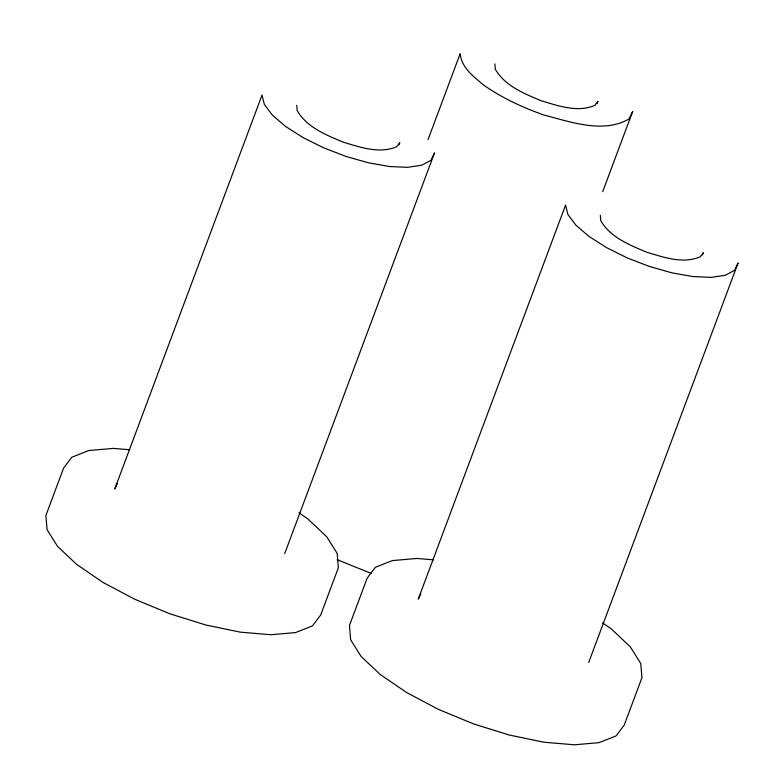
<?xml version="1.0" encoding="UTF-8"?>
<svg xmlns="http://www.w3.org/2000/svg" width="784" height="784" viewBox="0 0 784 784"><rect width="100%" height="100%" fill="white"/><g stroke="black" fill="none" stroke-linecap="round" stroke-linejoin="round"><path stroke-width="1.18" d="M398.948 144.903L399.811 142.61L396.743 146.686C379.544 154.183 360.15 147.196 343.216 142.149C326.222 135.024 306.838 127.38 297.205 110.622L296.764 105.281M428.044 139.591L460.159 53.694C461.502 67.757 473.722 76.724 483.738 85.113C502.221 98.069 522.791 107.594 544.037 115.052C570.517 121.892 603.455 133.927 629.111 118.903L632.668 111.485L602.7 191.659M284.71 553.573L434.542 152.841L430.984 160.259L421.792 165.199L407.592 167.335L389.354 166.512L368.313 162.778L345.901 156.408L323.665 147.823L303.094 137.612L285.611 126.469L272.391 115.15L264.355 104.439L262.032 95.05L114.729 489.03L117.267 483.728M597.085 103.547L597.937 101.254L594.87 105.33C577.671 112.827 558.277 105.84 541.342 100.803C524.349 93.668 504.965 86.024 495.331 69.266L494.89 63.925M702.503 254.967L703.366 252.673L700.288 256.75C683.099 264.247 663.695 257.26 646.761 252.213C629.768 245.078 610.393 237.444 600.76 220.686L600.309 215.335M588.686 662.509L738.097 262.905L734.539 270.323L725.347 275.262L711.147 277.399L692.899 276.566L671.859 272.842L649.456 266.472L627.21 257.887L606.649 247.675L589.166 236.533L575.946 225.214L567.9 214.493L565.578 205.104L418.274 599.094L420.822 593.792M129.87 449.791L113.386 448.389L88.759 450.535L71.765 457.278L63.582 468.146L45.903 515.421L47.089 529.69L57.555 546.37L76.587 564.343L102.89 582.365L134.681 599.221L169.785 613.764L205.8 624.995L240.286 632.149L270.892 634.736L295.529 632.59L312.522 625.857L320.705 614.979L338.374 567.704L337.198 553.445L326.732 536.756L307.7 518.792L298.929 512.785M433.425 559.845L416.941 558.453L392.304 560.599L375.32 567.332L367.137 578.21L349.458 625.485L350.644 639.754L361.101 656.433L380.142 674.397L406.445 692.429L438.236 709.285L473.33 723.818L509.355 735.049L543.841 742.203L574.447 744.8L599.084 742.654L616.077 735.911L624.25 725.043L641.929 677.768L640.753 663.499L630.287 646.82L611.255 628.856L602.484 622.839M371.4 573.496L337.198 559.688"/></g></svg>
